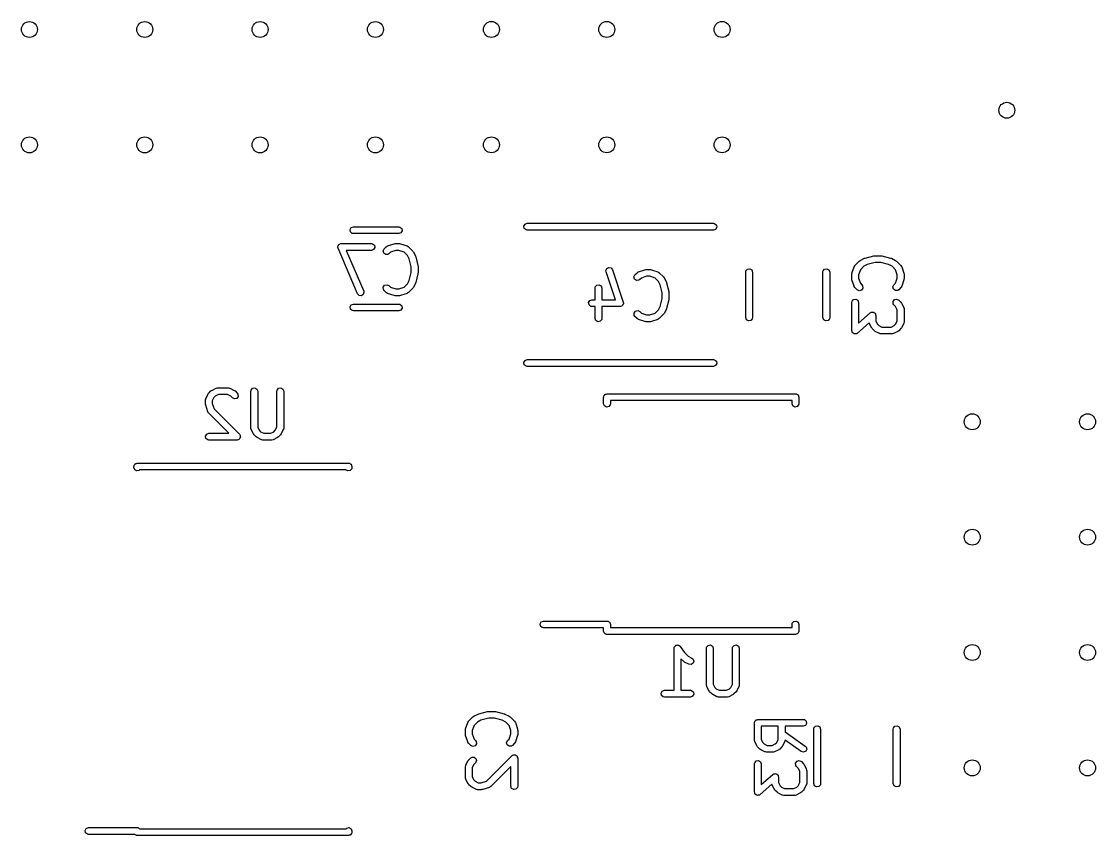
# Model space of a CAD drawing. Extents: x 4.76 to 6.2, y -4.49 to -3.05.
# Drawn here: x 5.27 to 6.201, y -3.756 to -3.051 of the extents above; entities that cross this region are included whole.
import ezdxf

# ---------------------------------------------------------------- set-up
doc = ezdxf.new("R2010")
doc.units = 0
doc.header["$MEASUREMENT"] = 0
doc.layers.add('BLACK', color=7, linetype='CONTINUOUS')

msp = doc.modelspace()

# ---------------------------------------------------------------- linework, layer by layer
at = {"layer": 'BLACK', "linetype": 'CONTINUOUS'}
for p, q in [((5.55491, -3.23102), (5.55592, -3.22927)), ((5.55526, -3.23301), (5.55491, -3.23102)), ((5.55592, -3.22927), (5.55781, -3.22858)), ((5.55781, -3.22858), (5.59719, -3.22858)), ((5.59719, -3.22858), (5.59819, -3.22876)), ((5.59819, -3.22876), (5.59974, -3.23006)), ((5.59974, -3.23006), (5.60009, -3.23205)), ((5.70564, -3.22799), (5.70665, -3.22624)), ((5.70599, -3.22998), (5.70564, -3.22799)), ((5.70753, -3.23128), (5.70599, -3.22998)), ((5.70665, -3.22624), (5.70854, -3.22555)), ((5.70854, -3.23146), (5.70753, -3.23128)), ((5.70854, -3.22555), (5.86996, -3.22555)), ((5.86996, -3.23146), (5.70854, -3.23146)), ((5.86996, -3.22555), (5.87097, -3.22573)), ((5.87186, -3.23077), (5.86996, -3.23146)), ((5.87097, -3.22573), (5.87252, -3.22703)), ((5.87287, -3.22902), (5.87186, -3.23077)), ((5.87252, -3.22703), (5.87287, -3.22902)), ((5.55681, -3.23431), (5.55526, -3.23301)), ((5.55781, -3.23449), (5.55681, -3.23431)), ((5.59719, -3.23449), (5.55781, -3.23449)), ((5.59908, -3.2338), (5.59719, -3.23449)), ((5.60009, -3.23205), (5.59908, -3.2338)), ((5.54424, -3.2462), (5.54434, -3.24587)), ((5.54448, -3.2472), (5.54424, -3.2462)), ((5.54428, -3.24552), (5.54463, -3.24493)), ((5.54434, -3.24587), (5.54428, -3.24552)), ((5.56135, -3.28657), (5.54448, -3.2472)), ((5.54463, -3.24493), (5.54483, -3.24427)), ((5.54483, -3.24427), (5.54512, -3.24408)), ((5.54512, -3.24408), (5.54529, -3.24377)), ((5.54529, -3.24377), (5.54594, -3.24354)), ((5.54594, -3.24354), (5.54652, -3.24316)), ((5.54652, -3.24316), (5.54686, -3.2432)), ((5.54686, -3.2432), (5.54719, -3.24308)), ((5.54719, -3.24308), (5.57344, -3.24308)), ((5.57344, -3.24899), (5.55167, -3.24899)), ((5.55167, -3.24899), (5.56678, -3.28424)), ((5.57344, -3.24308), (5.57445, -3.24326)), ((5.57534, -3.2483), (5.57344, -3.24899)), ((5.57445, -3.24326), (5.576, -3.24456)), ((5.57635, -3.24655), (5.57534, -3.2483)), ((5.576, -3.24456), (5.57635, -3.24655)), ((5.58362, -3.24953), (5.58447, -3.2477)), ((5.58414, -3.25148), (5.58362, -3.24953)), ((5.58447, -3.2477), (5.58635, -3.24582)), ((5.58635, -3.24582), (5.58719, -3.24523)), ((5.58719, -3.24523), (5.58736, -3.24522)), ((5.58736, -3.24522), (5.5875, -3.24511)), ((5.5875, -3.24511), (5.59313, -3.24323)), ((5.59454, -3.24899), (5.59003, -3.25049)), ((5.59313, -3.24323), (5.594, -3.24311)), ((5.594, -3.24311), (5.59406, -3.24308)), ((5.59406, -3.24308), (5.59781, -3.24308)), ((5.59733, -3.24899), (5.59454, -3.24899)), ((5.60184, -3.25049), (5.59733, -3.24899)), ((5.59781, -3.24308), (5.59868, -3.24324)), ((5.59868, -3.24324), (5.59874, -3.24323)), ((5.59874, -3.24323), (5.60437, -3.24511)), ((5.60437, -3.24511), (5.60527, -3.2456)), ((5.60527, -3.2456), (5.60536, -3.24575)), ((5.60536, -3.24575), (5.60552, -3.24582)), ((5.60552, -3.24582), (5.60927, -3.24957)), ((5.60927, -3.24957), (5.60978, -3.2503)), ((5.5858, -3.25264), (5.58414, -3.25148)), ((5.58781, -3.25246), (5.5858, -3.25264)), ((5.58865, -3.25187), (5.58781, -3.25246)), ((5.59003, -3.25049), (5.58865, -3.25187)), ((5.60476, -3.25341), (5.60184, -3.25049)), ((5.60627, -3.25644), (5.60476, -3.25341)), ((5.60798, -3.26327), (5.60627, -3.25644)), ((5.60978, -3.2503), (5.60983, -3.25034)), ((5.60983, -3.25034), (5.6117, -3.25409)), ((5.6117, -3.25409), (5.61185, -3.25458)), ((5.61185, -3.25458), (5.61192, -3.25469)), ((5.61192, -3.25469), (5.6138, -3.26219)), ((5.99273, -3.26204), (5.99648, -3.25829)), ((5.99648, -3.25829), (5.99721, -3.25778)), ((5.99721, -3.25778), (5.99725, -3.25773)), ((5.99725, -3.25773), (6.001, -3.25586)), ((6.001, -3.25586), (6.00149, -3.25571)), ((6.00149, -3.25571), (6.0016, -3.25564)), ((6.0016, -3.25564), (6.0091, -3.25376)), ((6.0091, -3.25376), (6.00969, -3.25372)), ((6.00969, -3.25372), (6.00982, -3.25367)), ((6.00982, -3.25367), (6.01544, -3.25367)), ((6.01544, -3.25367), (6.01602, -3.25378)), ((6.01602, -3.25378), (6.01616, -3.25376)), ((6.01616, -3.25376), (6.02366, -3.25564)), ((6.02366, -3.25564), (6.02412, -3.25584)), ((6.02412, -3.25584), (6.02426, -3.25586)), ((6.02426, -3.25586), (6.02801, -3.25773)), ((6.02801, -3.25773), (6.02872, -3.25826)), ((6.02872, -3.25826), (6.02878, -3.25829)), ((6.02878, -3.25829), (6.03253, -3.26204)), ((5.60627, -3.275), (5.60798, -3.26817)), ((5.60798, -3.26817), (5.60798, -3.26327)), ((5.61389, -3.26853), (5.61378, -3.26911)), ((5.6138, -3.26219), (5.61384, -3.26278)), ((5.61384, -3.26278), (5.61389, -3.26291)), ((5.61389, -3.26291), (5.61389, -3.26853)), ((5.77674, -3.26658), (5.77748, -3.2647)), ((5.77689, -3.2676), (5.77674, -3.26658)), ((5.78497, -3.29183), (5.77689, -3.2676)), ((5.77748, -3.2647), (5.77926, -3.26374)), ((5.77926, -3.26374), (5.78124, -3.26415)), ((5.78124, -3.26415), (5.78249, -3.26573)), ((5.78249, -3.26573), (5.79186, -3.29385)), ((5.80197, -3.2702), (5.80385, -3.26832)), ((5.80385, -3.26832), (5.80469, -3.26773)), ((5.80469, -3.26773), (5.80486, -3.26772)), ((5.80486, -3.26772), (5.805, -3.26761)), ((5.805, -3.26761), (5.81063, -3.26573)), ((5.81063, -3.26573), (5.8115, -3.26561)), ((5.8115, -3.26561), (5.81156, -3.26558)), ((5.81156, -3.26558), (5.81531, -3.26558)), ((5.81531, -3.26558), (5.81618, -3.26574)), ((5.81618, -3.26574), (5.81624, -3.26573)), ((5.81624, -3.26573), (5.82187, -3.26761)), ((5.82187, -3.26761), (5.82277, -3.2681)), ((5.82277, -3.2681), (5.82286, -3.26825)), ((5.82286, -3.26825), (5.82302, -3.26832)), ((5.82302, -3.26832), (5.82677, -3.27207)), ((5.89799, -3.26787), (5.89817, -3.26686)), ((5.89799, -3.30724), (5.89799, -3.26787)), ((5.89817, -3.26686), (5.89947, -3.26532)), ((5.89947, -3.26532), (5.90146, -3.26497)), ((5.90146, -3.26497), (5.90321, -3.26598)), ((5.90321, -3.26598), (5.9039, -3.26787)), ((5.9039, -3.26787), (5.9039, -3.30724)), ((5.96492, -3.26787), (5.9651, -3.26686)), ((5.96492, -3.30724), (5.96492, -3.26787)), ((5.9651, -3.26686), (5.9664, -3.26532)), ((5.9664, -3.26532), (5.96839, -3.26497)), ((5.96839, -3.26497), (5.97014, -3.26598)), ((5.97014, -3.26598), (5.97083, -3.26787)), ((5.97083, -3.26787), (5.97083, -3.30724)), ((5.99014, -3.26882), (5.99202, -3.26319)), ((5.99202, -3.26319), (5.99251, -3.26229)), ((5.99251, -3.26229), (5.99266, -3.2622)), ((5.99266, -3.2622), (5.99273, -3.26204)), ((5.9974, -3.26572), (5.9959, -3.27023)), ((6.00032, -3.2628), (5.9974, -3.26572)), ((6.00335, -3.26129), (6.00032, -3.2628)), ((6.01018, -3.25958), (6.00335, -3.26129)), ((6.01508, -3.25958), (6.01018, -3.25958)), ((6.02191, -3.26129), (6.01508, -3.25958)), ((6.02494, -3.2628), (6.02191, -3.26129)), ((6.02786, -3.26572), (6.02494, -3.2628)), ((6.02936, -3.27023), (6.02786, -3.26572)), ((6.03253, -3.26204), (6.03312, -3.26288)), ((6.03312, -3.26288), (6.03313, -3.26305)), ((6.03313, -3.26305), (6.03324, -3.26319)), ((6.03324, -3.26319), (6.03512, -3.26882)), ((5.60184, -3.28095), (5.60476, -3.27803)), ((5.60476, -3.27803), (5.60627, -3.275)), ((5.6117, -3.27735), (5.60983, -3.2811)), ((5.61172, -3.27721), (5.6117, -3.27735)), ((5.61192, -3.27675), (5.61172, -3.27721)), ((5.6138, -3.26925), (5.61192, -3.27675)), ((5.61378, -3.26911), (5.6138, -3.26925)), ((5.80112, -3.27203), (5.80197, -3.2702)), ((5.80164, -3.27398), (5.80112, -3.27203)), ((5.8033, -3.27514), (5.80164, -3.27398)), ((5.80531, -3.27496), (5.8033, -3.27514)), ((5.80615, -3.27437), (5.80531, -3.27496)), ((5.80753, -3.27299), (5.80615, -3.27437)), ((5.81204, -3.27149), (5.80753, -3.27299)), ((5.81483, -3.27149), (5.81204, -3.27149)), ((5.81934, -3.27299), (5.81483, -3.27149)), ((5.82226, -3.27591), (5.81934, -3.27299)), ((5.82377, -3.27894), (5.82226, -3.27591)), ((5.82677, -3.27207), (5.82728, -3.2728)), ((5.82728, -3.2728), (5.82733, -3.27284)), ((5.82733, -3.27284), (5.8292, -3.27659)), ((5.8292, -3.27659), (5.82935, -3.27708)), ((5.82935, -3.27708), (5.82942, -3.27719)), ((5.82942, -3.27719), (5.8313, -3.28469)), ((5.98999, -3.26975), (5.99015, -3.26888)), ((5.98999, -3.2735), (5.98999, -3.26975)), ((5.99001, -3.27356), (5.98999, -3.2735)), ((5.99014, -3.27443), (5.99001, -3.27356)), ((5.99015, -3.26888), (5.99014, -3.26882)), ((5.99202, -3.28006), (5.99014, -3.27443)), ((5.9959, -3.27023), (5.9959, -3.27302)), ((5.9959, -3.27302), (5.9974, -3.27753)), ((5.9974, -3.27753), (5.99878, -3.27891)), ((6.02648, -3.27891), (6.02786, -3.27753)), ((6.02786, -3.27753), (6.02936, -3.27302)), ((6.02936, -3.27302), (6.02936, -3.27023)), ((6.03512, -3.27443), (6.03324, -3.28006)), ((6.03512, -3.26882), (6.03525, -3.26969)), ((6.03527, -3.2735), (6.03512, -3.27437)), ((6.03512, -3.27437), (6.03512, -3.27443)), ((6.03525, -3.26969), (6.03527, -3.26975)), ((6.03527, -3.26975), (6.03527, -3.2735)), ((5.56273, -3.28804), (5.56135, -3.28657)), ((5.56643, -3.28718), (5.56474, -3.28828)), ((5.56701, -3.28524), (5.56643, -3.28718)), ((5.56678, -3.28424), (5.56701, -3.28524)), ((5.58371, -3.28089), (5.58487, -3.27924)), ((5.58389, -3.2829), (5.58371, -3.28089)), ((5.58447, -3.28374), (5.58389, -3.2829)), ((5.58635, -3.28562), (5.58447, -3.28374)), ((5.58487, -3.27924), (5.58682, -3.27872)), ((5.58651, -3.28569), (5.58635, -3.28562)), ((5.5866, -3.28584), (5.58651, -3.28569)), ((5.5875, -3.28633), (5.5866, -3.28584)), ((5.58682, -3.27872), (5.58865, -3.27957)), ((5.59313, -3.28821), (5.5875, -3.28633)), ((5.58865, -3.27957), (5.59003, -3.28095)), ((5.59003, -3.28095), (5.59454, -3.28245)), ((5.59454, -3.28245), (5.59733, -3.28245)), ((5.59733, -3.28245), (5.60184, -3.28095)), ((5.60437, -3.28633), (5.59874, -3.28821)), ((5.60451, -3.28622), (5.60437, -3.28633)), ((5.60468, -3.28621), (5.60451, -3.28622)), ((5.60552, -3.28562), (5.60468, -3.28621)), ((5.60927, -3.28187), (5.60552, -3.28562)), ((5.6093, -3.28181), (5.60927, -3.28187)), ((5.60983, -3.2811), (5.6093, -3.28181)), ((5.76736, -3.28166), (5.76754, -3.28065)), ((5.76736, -3.29183), (5.76736, -3.28166)), ((5.76754, -3.28065), (5.76884, -3.2791)), ((5.76884, -3.2791), (5.77083, -3.27875)), ((5.77083, -3.27875), (5.77258, -3.27976)), ((5.77258, -3.27976), (5.77327, -3.28166)), ((5.77327, -3.28166), (5.77327, -3.29183)), ((5.82548, -3.28577), (5.82377, -3.27894)), ((5.82548, -3.29067), (5.82548, -3.28577)), ((5.8313, -3.28469), (5.83134, -3.28528)), ((5.83134, -3.28528), (5.83139, -3.28541)), ((5.83139, -3.28541), (5.83139, -3.29103)), ((5.99213, -3.28019), (5.99202, -3.28006)), ((5.99214, -3.28037), (5.99213, -3.28019)), ((5.99273, -3.28121), (5.99214, -3.28037)), ((5.99461, -3.28309), (5.99273, -3.28121)), ((5.99644, -3.28394), (5.99461, -3.28309)), ((5.99839, -3.28342), (5.99644, -3.28394)), ((5.99955, -3.28176), (5.99839, -3.28342)), ((5.99878, -3.27891), (5.99937, -3.27975)), ((5.99937, -3.27975), (5.99955, -3.28176)), ((6.02562, -3.28074), (6.02648, -3.27891)), ((6.02615, -3.28269), (6.02562, -3.28074)), ((6.0278, -3.28385), (6.02615, -3.28269)), ((6.02981, -3.28367), (6.0278, -3.28385)), ((6.03065, -3.28309), (6.02981, -3.28367)), ((6.03253, -3.28121), (6.03065, -3.28309)), ((6.0326, -3.28105), (6.03253, -3.28121)), ((6.03275, -3.28096), (6.0326, -3.28105)), ((6.03324, -3.28006), (6.03275, -3.28096)), ((5.55491, -3.29795), (5.55592, -3.2962)), ((5.55592, -3.2962), (5.55781, -3.29551)), ((5.55781, -3.29551), (5.59719, -3.29551)), ((5.56474, -3.28828), (5.56273, -3.28804)), ((5.59319, -3.28821), (5.59313, -3.28821)), ((5.59406, -3.28836), (5.59319, -3.28821)), ((5.59781, -3.28836), (5.59406, -3.28836)), ((5.59719, -3.29551), (5.59819, -3.29569)), ((5.59787, -3.28834), (5.59781, -3.28836)), ((5.59874, -3.28821), (5.59787, -3.28834)), ((5.59819, -3.29569), (5.59974, -3.29699)), ((5.76178, -3.29427), (5.76279, -3.29252)), ((5.76213, -3.29626), (5.76178, -3.29427)), ((5.76368, -3.29756), (5.76213, -3.29626)), ((5.76279, -3.29252), (5.76469, -3.29183)), ((5.76469, -3.29183), (5.76736, -3.29183)), ((5.77327, -3.29183), (5.78497, -3.29183)), ((5.79157, -3.29599), (5.79127, -3.29674)), ((5.79197, -3.2953), (5.79157, -3.29599)), ((5.79186, -3.29385), (5.79202, -3.29486)), ((5.79202, -3.29486), (5.79193, -3.29507)), ((5.79193, -3.29507), (5.79197, -3.2953)), ((5.82377, -3.2975), (5.82548, -3.29067)), ((5.8313, -3.29175), (5.82942, -3.29925)), ((5.83139, -3.29103), (5.83128, -3.29161)), ((5.83128, -3.29161), (5.8313, -3.29175)), ((5.98999, -3.29412), (5.99017, -3.29311)), ((5.98999, -3.31849), (5.98999, -3.29412)), ((5.99017, -3.29311), (5.99147, -3.29156)), ((5.99147, -3.29156), (5.99346, -3.29121)), ((5.99346, -3.29121), (5.99521, -3.29222)), ((5.99521, -3.29222), (5.9959, -3.29412)), ((5.9959, -3.29412), (5.9959, -3.31199)), ((6.02571, -3.29336), (6.02687, -3.2917)), ((6.02589, -3.29537), (6.02571, -3.29336)), ((6.02648, -3.29621), (6.02589, -3.29537)), ((6.02801, -3.29774), (6.02648, -3.29621)), ((6.02687, -3.2917), (6.02882, -3.29118)), ((6.02882, -3.29118), (6.03065, -3.29203)), ((6.03065, -3.29203), (6.03253, -3.29391)), ((6.03253, -3.29391), (6.03304, -3.29463)), ((6.03304, -3.29463), (6.03308, -3.29467)), ((6.03308, -3.29467), (6.03496, -3.29842)), ((5.55526, -3.29994), (5.55491, -3.29795)), ((5.55681, -3.30124), (5.55526, -3.29994)), ((5.55781, -3.30142), (5.55681, -3.30124)), ((5.59719, -3.30142), (5.55781, -3.30142)), ((5.59908, -3.30073), (5.59719, -3.30142)), ((5.60009, -3.29898), (5.59908, -3.30073)), ((5.59974, -3.29699), (5.60009, -3.29898)), ((5.76469, -3.29774), (5.76368, -3.29756)), ((5.76736, -3.29774), (5.76469, -3.29774)), ((5.76736, -3.30791), (5.76736, -3.29774)), ((5.78906, -3.29774), (5.77327, -3.29774)), ((5.77327, -3.29774), (5.77327, -3.30791)), ((5.78928, -3.29766), (5.78906, -3.29774)), ((5.7895, -3.2977), (5.78928, -3.29766)), ((5.7902, -3.29732), (5.7895, -3.2977)), ((5.79096, -3.29704), (5.7902, -3.29732)), ((5.79107, -3.29685), (5.79096, -3.29704)), ((5.79127, -3.29674), (5.79107, -3.29685)), ((5.80121, -3.30339), (5.80237, -3.30174)), ((5.80139, -3.3054), (5.80121, -3.30339)), ((5.80197, -3.30624), (5.80139, -3.3054)), ((5.80237, -3.30174), (5.80432, -3.30122)), ((5.80432, -3.30122), (5.80615, -3.30207)), ((5.80615, -3.30207), (5.80753, -3.30345)), ((5.80753, -3.30345), (5.81204, -3.30495)), ((5.81204, -3.30495), (5.81483, -3.30495)), ((5.81483, -3.30495), (5.81934, -3.30345)), ((5.81934, -3.30345), (5.82226, -3.30053)), ((5.82226, -3.30053), (5.82377, -3.2975)), ((5.82677, -3.30437), (5.82302, -3.30812)), ((5.8268, -3.30431), (5.82677, -3.30437)), ((5.82733, -3.3036), (5.8268, -3.30431)), ((5.8292, -3.29985), (5.82733, -3.3036)), ((5.82922, -3.29971), (5.8292, -3.29985)), ((5.82942, -3.29925), (5.82922, -3.29971)), ((5.9959, -3.31199), (6.006, -3.30315)), ((6.006, -3.30315), (6.00638, -3.30292)), ((6.00638, -3.30292), (6.00647, -3.30281)), ((6.00647, -3.30281), (6.00659, -3.30279)), ((6.00659, -3.30279), (6.00688, -3.30262)), ((6.00688, -3.30262), (6.00767, -3.3026)), ((6.00767, -3.3026), (6.00846, -3.30246)), ((6.00846, -3.30246), (6.00866, -3.30258)), ((6.00866, -3.30258), (6.0089, -3.30257)), ((6.0089, -3.30257), (6.00952, -3.30307)), ((6.00952, -3.30307), (6.01021, -3.30347)), ((6.01021, -3.30347), (6.01029, -3.30369)), ((6.01029, -3.30369), (6.01047, -3.30384)), ((6.01047, -3.30384), (6.01062, -3.30462)), ((6.01062, -3.30462), (6.0109, -3.30537)), ((6.0109, -3.30537), (6.0109, -3.3103)), ((6.02936, -3.30044), (6.02801, -3.29774)), ((6.02936, -3.3103), (6.02936, -3.30044)), ((6.03496, -3.29842), (6.03525, -3.29941)), ((6.03525, -3.29941), (6.03521, -3.29958)), ((6.03521, -3.29958), (6.03527, -3.29975)), ((6.03527, -3.29975), (6.03527, -3.31099)), ((5.76805, -3.3098), (5.76736, -3.30791)), ((5.7698, -3.31081), (5.76805, -3.3098)), ((5.77179, -3.31046), (5.7698, -3.31081)), ((5.77309, -3.30892), (5.77179, -3.31046)), ((5.77327, -3.30791), (5.77309, -3.30892)), ((5.80385, -3.30812), (5.80197, -3.30624)), ((5.80401, -3.30819), (5.80385, -3.30812)), ((5.8041, -3.30834), (5.80401, -3.30819)), ((5.805, -3.30883), (5.8041, -3.30834)), ((5.81063, -3.31071), (5.805, -3.30883)), ((5.81069, -3.31071), (5.81063, -3.31071)), ((5.81156, -3.31086), (5.81069, -3.31071)), ((5.81531, -3.31086), (5.81156, -3.31086)), ((5.81537, -3.31084), (5.81531, -3.31086)), ((5.81624, -3.31071), (5.81537, -3.31084)), ((5.82187, -3.30883), (5.81624, -3.31071)), ((5.82201, -3.30872), (5.82187, -3.30883)), ((5.82218, -3.30871), (5.82201, -3.30872)), ((5.82302, -3.30812), (5.82218, -3.30871)), ((5.89868, -3.30914), (5.89799, -3.30724)), ((5.90043, -3.31015), (5.89868, -3.30914)), ((5.90242, -3.3098), (5.90043, -3.31015)), ((5.90372, -3.30825), (5.90242, -3.3098)), ((5.9039, -3.30724), (5.90372, -3.30825)), ((5.96561, -3.30914), (5.96492, -3.30724)), ((5.96736, -3.31015), (5.96561, -3.30914)), ((5.96935, -3.3098), (5.96736, -3.31015)), ((5.97065, -3.30825), (5.96935, -3.3098)), ((5.97083, -3.30724), (5.97065, -3.30825)), ((6.00514, -3.31175), (5.99489, -3.32071)), ((6.0053, -3.31231), (6.00514, -3.31175)), ((6.00718, -3.31606), (6.0053, -3.31231)), ((6.0109, -3.3103), (6.01225, -3.31299)), ((6.01225, -3.31299), (6.01344, -3.31419)), ((6.01344, -3.31419), (6.01614, -3.31554)), ((6.02412, -3.31554), (6.02682, -3.31419)), ((6.02682, -3.31419), (6.02801, -3.31299)), ((6.02801, -3.31299), (6.02936, -3.3103)), ((6.03496, -3.31231), (6.03308, -3.31606)), ((6.03498, -3.31214), (6.03496, -3.31231)), ((6.03509, -3.312), (6.03498, -3.31214)), ((6.03527, -3.31099), (6.03509, -3.312)), ((5.99027, -3.31924), (5.98999, -3.31849)), ((5.99042, -3.32002), (5.99027, -3.31924)), ((5.9906, -3.32017), (5.99042, -3.32002)), ((5.99068, -3.32039), (5.9906, -3.32017)), ((5.99137, -3.32079), (5.99068, -3.32039)), ((5.99199, -3.32129), (5.99137, -3.32079)), ((5.99223, -3.32128), (5.99199, -3.32129)), ((5.99243, -3.3214), (5.99223, -3.32128)), ((5.99322, -3.32126), (5.99243, -3.3214)), ((5.99401, -3.32125), (5.99322, -3.32126)), ((5.9943, -3.32107), (5.99401, -3.32125)), ((5.99442, -3.32105), (5.9943, -3.32107)), ((5.99451, -3.32094), (5.99442, -3.32105)), ((5.99489, -3.32071), (5.99451, -3.32094)), ((6.00722, -3.31611), (6.00718, -3.31606)), ((6.00773, -3.31683), (6.00722, -3.31611)), ((6.00961, -3.31871), (6.00773, -3.31683)), ((6.00966, -3.31873), (6.00961, -3.31871)), ((6.01037, -3.31926), (6.00966, -3.31873)), ((6.01412, -3.32113), (6.01037, -3.31926)), ((6.0143, -3.32115), (6.01412, -3.32113)), ((6.01443, -3.32127), (6.0143, -3.32115)), ((6.01544, -3.32145), (6.01443, -3.32127)), ((6.02482, -3.32145), (6.01544, -3.32145)), ((6.01614, -3.31554), (6.02412, -3.31554)), ((6.02498, -3.32139), (6.02482, -3.32145)), ((6.02515, -3.32143), (6.02498, -3.32139)), ((6.02614, -3.32113), (6.02515, -3.32143)), ((6.02989, -3.31926), (6.02614, -3.32113)), ((6.02993, -3.31921), (6.02989, -3.31926)), ((6.03065, -3.31871), (6.02993, -3.31921)), ((6.03253, -3.31683), (6.03065, -3.31871)), ((6.03256, -3.31677), (6.03253, -3.31683)), ((6.03308, -3.31606), (6.03256, -3.31677)), ((5.70564, -3.3461), (5.70665, -3.34435)), ((5.70599, -3.34809), (5.70564, -3.3461)), ((5.70753, -3.34939), (5.70599, -3.34809)), ((5.70665, -3.34435), (5.70854, -3.34366)), ((5.70854, -3.34957), (5.70753, -3.34939)), ((5.70854, -3.34366), (5.86996, -3.34366)), ((5.86996, -3.34957), (5.70854, -3.34957)), ((5.86996, -3.34366), (5.87097, -3.34384)), ((5.87186, -3.34888), (5.86996, -3.34957)), ((5.87097, -3.34384), (5.87252, -3.34514)), ((5.87287, -3.34713), (5.87186, -3.34888)), ((5.87252, -3.34514), (5.87287, -3.34713)), ((5.43233, -3.37276), (5.4342, -3.37088)), ((5.4342, -3.37088), (5.43492, -3.37038)), ((5.43492, -3.37038), (5.43497, -3.37033)), ((5.43497, -3.37033), (5.43872, -3.36845)), ((5.43872, -3.36845), (5.4397, -3.36816)), ((5.4397, -3.36816), (5.43987, -3.3682)), ((5.43987, -3.3682), (5.44004, -3.36814)), ((5.44004, -3.36814), (5.44941, -3.36814)), ((5.44941, -3.36814), (5.45042, -3.36832)), ((5.45042, -3.36832), (5.45056, -3.36843)), ((5.45056, -3.36843), (5.45073, -3.36845)), ((5.45073, -3.36845), (5.45448, -3.37033)), ((5.45448, -3.37033), (5.45519, -3.37085)), ((5.45519, -3.37085), (5.45525, -3.37088)), ((5.45525, -3.37088), (5.45712, -3.37276)), ((5.46896, -3.3711), (5.46913, -3.37009)), ((5.46896, -3.40297), (5.46896, -3.3711)), ((5.46913, -3.37009), (5.47043, -3.36854)), ((5.47043, -3.36854), (5.47242, -3.36819)), ((5.47242, -3.36819), (5.47417, -3.3692)), ((5.47417, -3.3692), (5.47486, -3.3711)), ((5.47486, -3.3711), (5.47486, -3.40227)), ((5.49145, -3.3711), (5.49163, -3.37009)), ((5.49145, -3.40227), (5.49145, -3.3711)), ((5.49163, -3.37009), (5.49293, -3.36854)), ((5.49293, -3.36854), (5.49492, -3.36819)), ((5.49492, -3.36819), (5.49667, -3.3692)), ((5.49667, -3.3692), (5.49736, -3.3711)), ((5.49736, -3.3711), (5.49736, -3.40297)), ((5.42959, -3.37859), (5.42976, -3.37758)), ((5.42959, -3.38234), (5.42959, -3.37859)), ((5.42976, -3.37758), (5.42988, -3.37745)), ((5.42988, -3.37745), (5.4299, -3.37727)), ((5.4299, -3.37727), (5.43177, -3.37352)), ((5.43177, -3.37352), (5.4323, -3.37282)), ((5.4323, -3.37282), (5.43233, -3.37276)), ((5.43684, -3.37659), (5.43549, -3.37929)), ((5.43549, -3.37929), (5.43549, -3.38186)), ((5.43804, -3.3754), (5.43684, -3.37659)), ((5.44073, -3.37405), (5.43804, -3.3754)), ((5.44871, -3.37405), (5.44073, -3.37405)), ((5.45141, -3.3754), (5.44871, -3.37405)), ((5.45295, -3.37693), (5.45141, -3.3754)), ((5.45478, -3.37779), (5.45295, -3.37693)), ((5.45673, -3.37726), (5.45478, -3.37779)), ((5.45789, -3.37561), (5.45673, -3.37726)), ((5.45712, -3.37276), (5.45771, -3.3736)), ((5.45771, -3.3736), (5.45789, -3.37561)), ((5.77476, -3.37618), (5.77483, -3.3758)), ((5.77476, -3.38189), (5.77476, -3.37618)), ((5.77481, -3.37567), (5.77487, -3.37555)), ((5.77483, -3.3758), (5.77481, -3.37567)), ((5.77487, -3.37555), (5.77494, -3.37517)), ((5.77494, -3.37517), (5.77543, -3.37458)), ((5.77543, -3.37458), (5.77582, -3.37392)), ((5.77582, -3.37392), (5.77607, -3.37383)), ((5.77607, -3.37383), (5.77624, -3.37362)), ((5.77624, -3.37362), (5.777, -3.37349)), ((5.777, -3.37349), (5.77772, -3.37323)), ((5.77772, -3.37323), (5.9411, -3.37323)), ((5.93815, -3.37913), (5.78067, -3.37913)), ((5.78067, -3.37913), (5.78067, -3.38189)), ((5.93815, -3.38189), (5.93815, -3.37913)), ((5.9411, -3.37323), (5.94149, -3.3733)), ((5.94149, -3.3733), (5.94162, -3.37327)), ((5.94162, -3.37327), (5.94173, -3.37334)), ((5.94173, -3.37334), (5.94211, -3.37341)), ((5.94211, -3.37341), (5.9427, -3.3739)), ((5.9427, -3.3739), (5.94336, -3.37428)), ((5.94336, -3.37428), (5.94346, -3.37453)), ((5.94346, -3.37453), (5.94366, -3.3747)), ((5.94366, -3.3747), (5.94379, -3.37546)), ((5.94379, -3.37546), (5.94406, -3.37618)), ((5.94406, -3.37618), (5.94406, -3.38189)), ((5.42961, -3.3824), (5.42959, -3.38234)), ((5.42974, -3.38328), (5.42961, -3.3824)), ((5.43161, -3.3889), (5.42974, -3.38328)), ((5.43172, -3.38904), (5.43161, -3.3889)), ((5.43174, -3.38922), (5.43172, -3.38904)), ((5.43233, -3.39006), (5.43174, -3.38922)), ((5.43549, -3.38186), (5.43699, -3.38637)), ((5.43699, -3.38637), (5.459, -3.40838)), ((5.77545, -3.38379), (5.77476, -3.38189)), ((5.7772, -3.3848), (5.77545, -3.38379)), ((5.77919, -3.38445), (5.7772, -3.3848)), ((5.78049, -3.3829), (5.77919, -3.38445)), ((5.78067, -3.38189), (5.78049, -3.3829)), ((5.93884, -3.38379), (5.93815, -3.38189)), ((5.94059, -3.3848), (5.93884, -3.38379)), ((5.94258, -3.38445), (5.94059, -3.3848)), ((5.94388, -3.3829), (5.94258, -3.38445)), ((5.94406, -3.38189), (5.94388, -3.3829)), ((5.44978, -3.40751), (5.43233, -3.39006)), ((5.42963, -3.40995), (5.43064, -3.4082)), ((5.43064, -3.4082), (5.43254, -3.40751)), ((5.43254, -3.40751), (5.44978, -3.40751)), ((5.459, -3.40838), (5.45937, -3.40891)), ((5.46902, -3.40313), (5.46896, -3.40297)), ((5.46898, -3.4033), (5.46902, -3.40313)), ((5.46927, -3.40429), (5.46898, -3.4033)), ((5.47114, -3.40804), (5.46927, -3.40429)), ((5.47119, -3.40808), (5.47114, -3.40804)), ((5.4717, -3.4088), (5.47119, -3.40808)), ((5.47486, -3.40227), (5.47621, -3.40497)), ((5.47621, -3.40497), (5.47741, -3.40616)), ((5.47741, -3.40616), (5.4801, -3.40751)), ((5.4801, -3.40751), (5.48621, -3.40751)), ((5.48621, -3.40751), (5.48891, -3.40616)), ((5.48891, -3.40616), (5.4901, -3.40497)), ((5.4901, -3.40497), (5.49145, -3.40227)), ((5.49517, -3.40804), (5.49465, -3.40875)), ((5.49705, -3.40429), (5.49517, -3.40804)), ((5.49707, -3.40411), (5.49705, -3.40429)), ((5.49718, -3.40398), (5.49707, -3.40411)), ((5.49736, -3.40297), (5.49718, -3.40398)), ((5.42998, -3.41194), (5.42963, -3.40995)), ((5.43153, -3.41324), (5.42998, -3.41194)), ((5.43254, -3.41342), (5.43153, -3.41324)), ((5.45691, -3.41342), (5.43254, -3.41342)), ((5.45775, -3.41311), (5.45691, -3.41342)), ((5.4586, -3.41288), (5.45775, -3.41311)), ((5.45868, -3.41277), (5.4586, -3.41288)), ((5.45881, -3.41273), (5.45868, -3.41277)), ((5.45925, -3.41196), (5.45881, -3.41273)), ((5.45976, -3.41123), (5.45925, -3.41196)), ((5.45937, -3.40891), (5.45947, -3.40899)), ((5.45947, -3.40899), (5.45948, -3.40907)), ((5.45948, -3.40907), (5.45959, -3.40922)), ((5.45959, -3.40922), (5.45966, -3.4101)), ((5.45966, -3.4101), (5.45982, -3.41098)), ((5.45982, -3.41098), (5.45975, -3.41109)), ((5.45975, -3.41109), (5.45976, -3.41123)), ((5.47357, -3.41068), (5.4717, -3.4088)), ((5.47363, -3.41071), (5.47357, -3.41068)), ((5.47434, -3.41123), (5.47363, -3.41071)), ((5.47809, -3.41311), (5.47434, -3.41123)), ((5.47826, -3.41313), (5.47809, -3.41311)), ((5.4784, -3.41324), (5.47826, -3.41313)), ((5.47941, -3.41342), (5.4784, -3.41324)), ((5.48691, -3.41342), (5.47941, -3.41342)), ((5.48707, -3.41336), (5.48691, -3.41342)), ((5.48724, -3.4134), (5.48707, -3.41336)), ((5.48823, -3.41311), (5.48724, -3.4134)), ((5.49198, -3.41123), (5.48823, -3.41311)), ((5.49202, -3.41118), (5.49198, -3.41123)), ((5.49274, -3.41068), (5.49202, -3.41118)), ((5.49462, -3.4088), (5.49274, -3.41068)), ((5.49465, -3.40875), (5.49462, -3.4088)), ((5.36752, -3.43628), (5.36759, -3.4359)), ((5.36752, -3.43727), (5.36752, -3.43628)), ((5.36756, -3.43577), (5.36763, -3.43565)), ((5.36759, -3.4359), (5.36756, -3.43577)), ((5.36763, -3.43565), (5.3677, -3.43527)), ((5.3677, -3.43527), (5.36819, -3.43468)), ((5.36819, -3.43468), (5.36857, -3.43402)), ((5.36857, -3.43402), (5.36882, -3.43393)), ((5.36882, -3.43393), (5.369, -3.43372)), ((5.369, -3.43372), (5.36975, -3.43359)), ((5.36975, -3.43359), (5.37047, -3.43333)), ((5.37047, -3.43333), (5.55354, -3.43333)), ((5.55354, -3.43333), (5.55393, -3.4334)), ((5.55393, -3.4334), (5.55406, -3.43337)), ((5.55406, -3.43337), (5.55417, -3.43344)), ((5.55417, -3.43344), (5.55455, -3.43351)), ((5.55455, -3.43351), (5.55514, -3.434)), ((5.55514, -3.434), (5.55581, -3.43438)), ((5.55581, -3.43438), (5.5559, -3.43463)), ((5.5559, -3.43463), (5.5561, -3.4348)), ((5.5561, -3.4348), (5.55623, -3.43556)), ((5.55623, -3.43556), (5.5565, -3.43628)), ((5.5565, -3.43628), (5.5565, -3.43727)), ((5.36821, -3.43916), (5.36752, -3.43727)), ((5.36996, -3.44017), (5.36821, -3.43916)), ((5.37195, -3.43982), (5.36996, -3.44017)), ((5.37244, -3.43923), (5.37195, -3.43982)), ((5.5514, -3.43923), (5.37244, -3.43923)), ((5.55303, -3.44017), (5.5514, -3.43923)), ((5.55502, -3.43982), (5.55303, -3.44017)), ((5.55632, -3.43828), (5.55502, -3.43982)), ((5.5565, -3.43727), (5.55632, -3.43828)), ((5.71969, -3.57272), (5.7207, -3.57097)), ((5.72004, -3.5747), (5.71969, -3.57272)), ((5.72159, -3.576), (5.72004, -3.5747)), ((5.7207, -3.57097), (5.7226, -3.57028)), ((5.7226, -3.57618), (5.72159, -3.576)), ((5.7226, -3.57028), (5.77772, -3.57028)), ((5.77772, -3.57028), (5.7781, -3.57034)), ((5.7781, -3.57034), (5.77823, -3.57032)), ((5.77823, -3.57032), (5.77834, -3.57039)), ((5.77834, -3.57039), (5.77873, -3.57045)), ((5.77873, -3.57045), (5.77931, -3.57095)), ((5.77931, -3.57095), (5.77998, -3.57133)), ((5.77998, -3.57133), (5.78007, -3.57158)), ((5.78007, -3.57158), (5.78027, -3.57175)), ((5.78027, -3.57175), (5.78041, -3.57251)), ((5.78041, -3.57251), (5.78067, -3.57323)), ((5.78067, -3.57323), (5.78067, -3.57598)), ((5.78067, -3.57598), (5.93815, -3.57598)), ((5.93815, -3.57323), (5.93833, -3.57222)), ((5.93815, -3.57598), (5.93815, -3.57323)), ((5.93833, -3.57222), (5.93963, -3.57067)), ((5.93963, -3.57067), (5.94162, -3.57032)), ((5.94162, -3.57032), (5.94336, -3.57133)), ((5.94336, -3.57133), (5.94406, -3.57323)), ((5.94406, -3.57323), (5.94406, -3.57894)), ((5.77476, -3.57618), (5.7226, -3.57618)), ((5.77476, -3.57894), (5.77476, -3.57618)), ((5.77503, -3.57966), (5.77476, -3.57894)), ((5.77516, -3.58041), (5.77503, -3.57966)), ((5.77536, -3.58058), (5.77516, -3.58041)), ((5.77545, -3.58083), (5.77536, -3.58058)), ((5.77612, -3.58122), (5.77545, -3.58083)), ((5.77671, -3.58171), (5.77612, -3.58122)), ((5.77709, -3.58178), (5.77671, -3.58171)), ((5.7772, -3.58184), (5.77709, -3.58178)), ((5.77733, -3.58182), (5.7772, -3.58184)), ((5.77772, -3.58189), (5.77733, -3.58182)), ((5.9411, -3.58189), (5.77772, -3.58189)), ((5.94182, -3.58163), (5.9411, -3.58189)), ((5.94258, -3.58149), (5.94182, -3.58163)), ((5.94275, -3.58129), (5.94258, -3.58149)), ((5.943, -3.5812), (5.94275, -3.58129)), ((5.94338, -3.58053), (5.943, -3.5812)), ((5.94388, -3.57995), (5.94338, -3.58053)), ((5.94394, -3.57956), (5.94388, -3.57995)), ((5.94401, -3.57945), (5.94394, -3.57956)), ((5.94406, -3.57894), (5.94399, -3.57932)), ((5.94399, -3.57932), (5.94401, -3.57945)), ((5.83583, -3.59389), (5.83601, -3.59288)), ((5.83583, -3.63031), (5.83583, -3.59389)), ((5.83601, -3.59288), (5.83612, -3.59275)), ((5.83612, -3.59275), (5.83614, -3.59258)), ((5.83614, -3.59258), (5.83676, -3.59199)), ((5.83676, -3.59199), (5.83731, -3.59133)), ((5.83731, -3.59133), (5.83748, -3.5913)), ((5.83748, -3.5913), (5.8376, -3.59119)), ((5.8376, -3.59119), (5.83846, -3.59113)), ((5.83846, -3.59113), (5.8393, -3.59098)), ((5.8393, -3.59098), (5.83945, -3.59107)), ((5.83945, -3.59107), (5.83962, -3.59106)), ((5.83962, -3.59106), (5.84031, -3.59156)), ((5.84031, -3.59156), (5.84105, -3.59199)), ((5.84105, -3.59199), (5.84111, -3.59215)), ((5.84111, -3.59215), (5.84124, -3.59225)), ((5.84124, -3.59225), (5.84483, -3.59763)), ((5.86396, -3.59389), (5.86413, -3.59288)), ((5.86396, -3.62576), (5.86396, -3.59389)), ((5.86413, -3.59288), (5.86543, -3.59133)), ((5.86543, -3.59133), (5.86742, -3.59098)), ((5.86742, -3.59098), (5.86917, -3.59199)), ((5.86917, -3.59199), (5.86986, -3.59389)), ((5.86986, -3.59389), (5.86986, -3.62506)), ((5.88645, -3.59389), (5.88663, -3.59288)), ((5.88645, -3.62506), (5.88645, -3.59389)), ((5.88663, -3.59288), (5.88793, -3.59133)), ((5.88793, -3.59133), (5.88992, -3.59098)), ((5.88992, -3.59098), (5.89167, -3.59199)), ((5.89167, -3.59199), (5.89236, -3.59389)), ((5.89236, -3.59389), (5.89236, -3.62576)), ((5.8442, -3.60535), (5.84174, -3.60289)), ((5.84174, -3.60289), (5.84174, -3.63031)), ((5.84483, -3.59763), (5.84804, -3.60084)), ((5.84804, -3.60084), (5.85136, -3.6025)), ((5.85136, -3.6025), (5.85218, -3.60311)), ((5.85218, -3.60311), (5.85298, -3.60496)), ((5.84426, -3.60538), (5.8442, -3.60535)), ((5.84497, -3.60591), (5.84426, -3.60538)), ((5.84872, -3.60778), (5.84497, -3.60591)), ((5.85072, -3.60801), (5.84872, -3.60778)), ((5.85241, -3.6069), (5.85072, -3.60801)), ((5.85298, -3.60496), (5.85241, -3.6069)), ((5.82463, -3.63275), (5.82564, -3.631)), ((5.82564, -3.631), (5.82754, -3.63031)), ((5.82754, -3.63031), (5.83583, -3.63031)), ((5.84174, -3.63031), (5.85004, -3.63031)), ((5.85004, -3.63031), (5.85105, -3.63049)), ((5.85105, -3.63049), (5.85259, -3.63178)), ((5.85259, -3.63178), (5.85294, -3.63377)), ((5.86402, -3.62593), (5.86396, -3.62576)), ((5.86398, -3.6261), (5.86402, -3.62593)), ((5.86427, -3.62708), (5.86398, -3.6261)), ((5.86614, -3.63083), (5.86427, -3.62708)), ((5.86619, -3.63088), (5.86614, -3.63083)), ((5.8667, -3.6316), (5.86619, -3.63088)), ((5.86857, -3.63347), (5.8667, -3.6316)), ((5.86986, -3.62506), (5.87121, -3.62776)), ((5.87121, -3.62776), (5.87241, -3.62896)), ((5.87241, -3.62896), (5.8751, -3.63031)), ((5.8751, -3.63031), (5.88121, -3.63031)), ((5.88121, -3.63031), (5.88391, -3.62896)), ((5.88391, -3.62896), (5.8851, -3.62776)), ((5.8851, -3.62776), (5.88645, -3.62506)), ((5.88962, -3.6316), (5.88774, -3.63347)), ((5.88965, -3.63154), (5.88962, -3.6316)), ((5.89017, -3.63083), (5.88965, -3.63154)), ((5.89205, -3.62708), (5.89017, -3.63083)), ((5.89207, -3.62691), (5.89205, -3.62708)), ((5.89218, -3.62677), (5.89207, -3.62691)), ((5.89236, -3.62576), (5.89218, -3.62677)), ((5.82498, -3.63474), (5.82463, -3.63275)), ((5.82653, -3.63604), (5.82498, -3.63474)), ((5.82754, -3.63621), (5.82653, -3.63604)), ((5.85004, -3.63621), (5.82754, -3.63621)), ((5.85193, -3.63552), (5.85004, -3.63621)), ((5.85294, -3.63377), (5.85193, -3.63552)), ((5.86863, -3.6335), (5.86857, -3.63347)), ((5.86934, -3.63403), (5.86863, -3.6335)), ((5.87309, -3.6359), (5.86934, -3.63403)), ((5.87326, -3.63592), (5.87309, -3.6359)), ((5.8734, -3.63604), (5.87326, -3.63592)), ((5.87441, -3.63621), (5.8734, -3.63604)), ((5.88191, -3.63621), (5.87441, -3.63621)), ((5.88207, -3.63615), (5.88191, -3.63621)), ((5.88224, -3.63619), (5.88207, -3.63615)), ((5.88323, -3.6359), (5.88224, -3.63619)), ((5.88698, -3.63403), (5.88323, -3.6359)), ((5.88702, -3.63398), (5.88698, -3.63403)), ((5.88774, -3.63347), (5.88702, -3.63398)), ((5.6666, -3.65064), (5.6741, -3.64876)), ((5.6741, -3.64876), (5.67469, -3.64872)), ((5.67469, -3.64872), (5.67482, -3.64867)), ((5.67482, -3.64867), (5.68044, -3.64867)), ((5.68044, -3.64867), (5.68102, -3.64878)), ((5.68102, -3.64878), (5.68116, -3.64876)), ((5.68116, -3.64876), (5.68866, -3.65064)), ((5.65514, -3.66382), (5.65702, -3.65819)), ((5.65702, -3.65819), (5.65751, -3.65729)), ((5.65751, -3.65729), (5.65766, -3.6572)), ((5.65766, -3.6572), (5.65773, -3.65704)), ((5.65773, -3.65704), (5.66148, -3.65329)), ((5.66148, -3.65329), (5.66221, -3.65278)), ((5.66221, -3.65278), (5.66225, -3.65273)), ((5.66225, -3.65273), (5.666, -3.65086)), ((5.66532, -3.6578), (5.6624, -3.66072)), ((5.66835, -3.65629), (5.66532, -3.6578)), ((5.666, -3.65086), (5.66649, -3.65071)), ((5.66649, -3.65071), (5.6666, -3.65064)), ((5.67518, -3.65458), (5.66835, -3.65629)), ((5.68008, -3.65458), (5.67518, -3.65458)), ((5.68691, -3.65629), (5.68008, -3.65458)), ((5.68994, -3.6578), (5.68691, -3.65629)), ((5.68866, -3.65064), (5.68912, -3.65084)), ((5.68912, -3.65084), (5.68926, -3.65086)), ((5.68926, -3.65086), (5.69301, -3.65273)), ((5.69286, -3.66072), (5.68994, -3.6578)), ((5.69301, -3.65273), (5.69372, -3.65326)), ((5.69372, -3.65326), (5.69378, -3.65329)), ((5.69378, -3.65329), (5.69753, -3.65704)), ((5.69753, -3.65704), (5.69812, -3.65788)), ((5.69812, -3.65788), (5.69813, -3.65805)), ((5.69813, -3.65805), (5.69824, -3.65819)), ((5.69824, -3.65819), (5.70012, -3.66382)), ((5.90558, -3.6585), (5.90565, -3.65812)), ((5.90558, -3.6735), (5.90558, -3.6585)), ((5.90563, -3.65799), (5.90569, -3.65787)), ((5.90565, -3.65812), (5.90563, -3.65799)), ((5.90569, -3.65787), (5.90576, -3.65749)), ((5.90576, -3.65749), (5.90625, -3.6569)), ((5.90625, -3.6569), (5.90664, -3.65624)), ((5.90664, -3.65624), (5.90689, -3.65615)), ((5.90689, -3.65615), (5.90706, -3.65594)), ((5.90706, -3.65594), (5.90782, -3.65581)), ((5.90782, -3.65581), (5.90854, -3.65555)), ((5.90854, -3.65555), (5.94791, -3.65555)), ((5.94791, -3.65555), (5.94892, -3.65573)), ((5.94892, -3.65573), (5.95046, -3.65702)), ((5.95081, -3.65901), (5.9498, -3.66076)), ((5.95046, -3.65702), (5.95081, -3.65901)), ((5.65499, -3.66475), (5.65515, -3.66388)), ((5.65499, -3.6685), (5.65499, -3.66475)), ((5.65501, -3.66856), (5.65499, -3.6685)), ((5.65514, -3.66943), (5.65501, -3.66856)), ((5.65515, -3.66388), (5.65514, -3.66382)), ((5.6624, -3.66072), (5.6609, -3.66523)), ((5.6609, -3.66523), (5.6609, -3.66802)), ((5.6609, -3.66802), (5.6624, -3.67253)), ((5.69436, -3.66523), (5.69286, -3.66072)), ((5.69286, -3.67253), (5.69436, -3.66802)), ((5.69436, -3.66802), (5.69436, -3.66523)), ((5.70012, -3.66382), (5.70025, -3.66469)), ((5.70027, -3.6685), (5.70012, -3.66937)), ((5.70025, -3.66469), (5.70027, -3.66475)), ((5.70027, -3.66475), (5.70027, -3.6685)), ((5.92621, -3.66145), (5.91149, -3.66145)), ((5.91149, -3.66145), (5.91149, -3.6728)), ((5.92621, -3.6728), (5.92621, -3.66145)), ((5.94791, -3.66145), (5.93211, -3.66145)), ((5.93211, -3.66145), (5.93211, -3.66634)), ((5.93211, -3.66634), (5.9496, -3.67858)), ((5.9498, -3.66076), (5.94791, -3.66145)), ((5.95701, -3.66394), (5.95719, -3.66293)), ((5.95701, -3.71118), (5.95701, -3.66394)), ((5.95719, -3.66293), (5.95848, -3.66138)), ((5.95848, -3.66138), (5.96047, -3.66103)), ((5.96047, -3.66103), (5.96222, -3.66204)), ((5.96222, -3.66204), (5.96291, -3.66394)), ((5.96291, -3.66394), (5.96291, -3.71118)), ((6.02591, -3.66394), (6.02608, -3.66293)), ((6.02591, -3.71118), (6.02591, -3.66394)), ((6.02608, -3.66293), (6.02738, -3.66138)), ((6.02738, -3.66138), (6.02937, -3.66103)), ((6.02937, -3.66103), (6.03112, -3.66204)), ((6.03112, -3.66204), (6.03181, -3.66394)), ((6.03181, -3.66394), (6.03181, -3.71118)), ((5.65702, -3.67506), (5.65514, -3.66943)), ((5.65713, -3.67519), (5.65702, -3.67506)), ((5.65714, -3.67537), (5.65713, -3.67519)), ((5.65773, -3.67621), (5.65714, -3.67537)), ((5.65961, -3.67809), (5.65773, -3.67621)), ((5.66144, -3.67894), (5.65961, -3.67809)), ((5.66339, -3.67842), (5.66144, -3.67894)), ((5.6624, -3.67253), (5.66378, -3.67391)), ((5.66455, -3.67676), (5.66339, -3.67842)), ((5.66378, -3.67391), (5.66437, -3.67475)), ((5.66437, -3.67475), (5.66455, -3.67676)), ((5.69062, -3.67574), (5.69148, -3.67391)), ((5.69115, -3.67769), (5.69062, -3.67574)), ((5.6928, -3.67885), (5.69115, -3.67769)), ((5.69148, -3.67391), (5.69286, -3.67253)), ((5.69565, -3.67809), (5.69481, -3.67867)), ((5.69753, -3.67621), (5.69565, -3.67809)), ((5.6976, -3.67605), (5.69753, -3.67621)), ((5.69775, -3.67596), (5.6976, -3.67605)), ((5.69824, -3.67506), (5.69775, -3.67596)), ((5.70012, -3.66943), (5.69824, -3.67506)), ((5.70012, -3.66937), (5.70012, -3.66943)), ((5.90564, -3.67366), (5.90558, -3.6735)), ((5.9056, -3.67384), (5.90564, -3.67366)), ((5.9059, -3.67482), (5.9056, -3.67384)), ((5.90777, -3.67857), (5.9059, -3.67482)), ((5.91149, -3.6728), (5.91284, -3.6755)), ((5.91284, -3.6755), (5.91403, -3.6767)), ((5.91403, -3.6767), (5.91673, -3.67804)), ((5.91673, -3.67804), (5.92096, -3.67804)), ((5.92096, -3.67804), (5.92366, -3.6767)), ((5.92366, -3.6767), (5.92486, -3.6755)), ((5.92486, -3.6755), (5.92621, -3.6728)), ((5.9318, -3.67482), (5.92992, -3.67857)), ((5.93182, -3.67464), (5.9318, -3.67482)), ((5.93193, -3.67451), (5.93182, -3.67464)), ((5.9321, -3.67354), (5.93193, -3.67451)), ((5.94621, -3.68342), (5.9321, -3.67354)), ((5.67322, -3.70904), (5.69523, -3.68703)), ((5.69481, -3.67867), (5.6928, -3.67885)), ((5.69523, -3.68703), (5.69576, -3.68666)), ((5.69576, -3.68666), (5.69584, -3.68656)), ((5.69584, -3.68656), (5.69592, -3.68655)), ((5.69592, -3.68655), (5.69607, -3.68644)), ((5.69607, -3.68644), (5.69695, -3.68637)), ((5.69695, -3.68637), (5.69783, -3.68621)), ((5.69783, -3.68621), (5.69795, -3.68628)), ((5.69795, -3.68628), (5.69808, -3.68627)), ((5.69808, -3.68627), (5.69881, -3.68678)), ((5.69881, -3.68678), (5.69958, -3.68722)), ((5.69958, -3.68722), (5.69962, -3.68735)), ((5.69962, -3.68735), (5.69973, -3.68743)), ((5.69973, -3.68743), (5.69996, -3.68829)), ((5.90782, -3.67861), (5.90777, -3.67857)), ((5.90832, -3.67934), (5.90782, -3.67861)), ((5.9102, -3.68121), (5.90832, -3.67934)), ((5.91026, -3.68124), (5.9102, -3.68121)), ((5.91097, -3.68176), (5.91026, -3.68124)), ((5.91471, -3.68364), (5.91097, -3.68176)), ((5.91489, -3.68366), (5.91471, -3.68364)), ((5.91503, -3.68377), (5.91489, -3.68366)), ((5.91604, -3.68395), (5.91503, -3.68377)), ((5.92166, -3.68395), (5.91604, -3.68395)), ((5.92183, -3.68389), (5.92166, -3.68395)), ((5.922, -3.68393), (5.92183, -3.68389)), ((5.92298, -3.68364), (5.922, -3.68393)), ((5.92673, -3.68176), (5.92298, -3.68364)), ((5.92677, -3.68172), (5.92673, -3.68176)), ((5.9275, -3.68121), (5.92677, -3.68172)), ((5.92937, -3.67934), (5.9275, -3.68121)), ((5.9294, -3.67928), (5.92937, -3.67934)), ((5.92992, -3.67857), (5.9294, -3.67928)), ((5.94816, -3.68394), (5.94621, -3.68342)), ((5.94999, -3.68308), (5.94816, -3.68394)), ((5.9496, -3.67858), (5.95032, -3.6793)), ((5.95085, -3.68125), (5.94999, -3.68308)), ((5.95032, -3.6793), (5.95085, -3.68125)), ((5.65499, -3.69662), (5.65517, -3.69561)), ((5.65499, -3.70599), (5.65499, -3.69662)), ((5.65517, -3.69561), (5.65528, -3.69547)), ((5.65528, -3.69547), (5.6553, -3.6953)), ((5.6553, -3.6953), (5.65718, -3.69155)), ((5.65718, -3.69155), (5.65771, -3.69084)), ((5.65771, -3.69084), (5.65773, -3.69078)), ((5.65773, -3.69078), (5.65961, -3.68891)), ((5.65961, -3.68891), (5.66045, -3.68832)), ((5.66045, -3.68832), (5.66246, -3.68814)), ((5.66225, -3.69462), (5.6609, -3.69732)), ((5.66378, -3.69308), (5.66225, -3.69462)), ((5.66246, -3.68814), (5.66411, -3.6893)), ((5.66464, -3.69125), (5.66378, -3.69308)), ((5.66411, -3.6893), (5.66464, -3.69125)), ((5.69436, -3.69625), (5.67691, -3.71371)), ((5.69436, -3.71349), (5.69436, -3.69625)), ((5.69996, -3.68829), (5.70027, -3.68912)), ((5.70027, -3.68912), (5.70027, -3.71349)), ((5.90558, -3.69412), (5.90576, -3.69311)), ((5.90558, -3.71849), (5.90558, -3.69412)), ((5.90576, -3.69311), (5.90706, -3.69156)), ((5.90706, -3.69156), (5.90905, -3.69121)), ((5.90905, -3.69121), (5.9108, -3.69222)), ((5.9108, -3.69222), (5.91149, -3.69412)), ((5.91149, -3.69412), (5.91149, -3.71199)), ((5.9413, -3.69336), (5.94246, -3.6917)), ((5.94148, -3.69537), (5.9413, -3.69336)), ((5.94207, -3.69621), (5.94148, -3.69537)), ((5.9436, -3.69774), (5.94207, -3.69621)), ((5.94246, -3.6917), (5.94441, -3.69118)), ((5.94441, -3.69118), (5.94624, -3.69203)), ((5.94624, -3.69203), (5.94812, -3.69391)), ((5.94812, -3.69391), (5.94863, -3.69463)), ((5.94863, -3.69463), (5.94867, -3.69467)), ((5.94867, -3.69467), (5.95055, -3.69842)), ((5.65505, -3.70616), (5.65499, -3.70599)), ((5.65501, -3.70633), (5.65505, -3.70616)), ((5.6553, -3.70731), (5.65501, -3.70633)), ((5.6609, -3.69732), (5.6609, -3.7053)), ((5.6609, -3.7053), (5.66225, -3.70799)), ((5.91149, -3.71199), (5.92159, -3.70315)), ((5.92159, -3.70315), (5.92197, -3.70292)), ((5.92197, -3.70292), (5.92206, -3.70281)), ((5.92206, -3.70281), (5.92218, -3.70279)), ((5.92218, -3.70279), (5.92247, -3.70262)), ((5.92247, -3.70262), (5.92326, -3.7026)), ((5.92326, -3.7026), (5.92405, -3.70246)), ((5.92405, -3.70246), (5.92425, -3.70258)), ((5.92425, -3.70258), (5.92449, -3.70257)), ((5.92449, -3.70257), (5.92511, -3.70307)), ((5.92511, -3.70307), (5.9258, -3.70347)), ((5.9258, -3.70347), (5.92588, -3.70369)), ((5.92588, -3.70369), (5.92606, -3.70384)), ((5.92606, -3.70384), (5.92621, -3.70462)), ((5.92621, -3.70462), (5.92649, -3.70537)), ((5.92649, -3.70537), (5.92649, -3.7103)), ((5.94495, -3.70044), (5.9436, -3.69774)), ((5.94495, -3.7103), (5.94495, -3.70044)), ((5.95055, -3.69842), (5.95084, -3.69941)), ((5.95084, -3.69941), (5.9508, -3.69958)), ((5.9508, -3.69958), (5.95086, -3.69975)), ((5.95086, -3.69975), (5.95086, -3.71099)), ((5.65718, -3.71106), (5.6553, -3.70731)), ((5.65723, -3.71111), (5.65718, -3.71106)), ((5.65773, -3.71183), (5.65723, -3.71111)), ((5.65961, -3.71371), (5.65773, -3.71183)), ((5.65967, -3.71373), (5.65961, -3.71371)), ((5.66037, -3.71426), (5.65967, -3.71373)), ((5.66412, -3.71613), (5.66037, -3.71426)), ((5.66225, -3.70799), (5.66344, -3.70919)), ((5.66344, -3.70919), (5.66614, -3.71054)), ((5.66614, -3.71054), (5.66872, -3.71054)), ((5.66872, -3.71054), (5.67322, -3.70904)), ((5.67575, -3.71442), (5.67013, -3.71629)), ((5.67589, -3.71431), (5.67575, -3.71442)), ((5.67607, -3.71429), (5.67589, -3.71431)), ((5.67691, -3.71371), (5.67607, -3.71429)), ((5.69505, -3.71539), (5.69436, -3.71349)), ((5.6968, -3.7164), (5.69505, -3.71539)), ((5.70009, -3.7145), (5.69879, -3.71605)), ((5.70027, -3.71349), (5.70009, -3.7145)), ((5.92073, -3.71175), (5.91048, -3.72071)), ((5.92089, -3.71231), (5.92073, -3.71175)), ((5.92277, -3.71606), (5.92089, -3.71231)), ((5.92649, -3.7103), (5.92784, -3.71299)), ((5.92784, -3.71299), (5.92903, -3.71419)), ((5.92903, -3.71419), (5.93173, -3.71554)), ((5.93173, -3.71554), (5.93971, -3.71554)), ((5.93971, -3.71554), (5.94241, -3.71419)), ((5.94241, -3.71419), (5.9436, -3.71299)), ((5.9436, -3.71299), (5.94495, -3.7103)), ((5.95055, -3.71231), (5.94867, -3.71606)), ((5.95057, -3.71214), (5.95055, -3.71231)), ((5.95068, -3.712), (5.95057, -3.71214)), ((5.95086, -3.71099), (5.95068, -3.712)), ((5.9577, -3.71308), (5.95701, -3.71118)), ((5.95945, -3.71409), (5.9577, -3.71308)), ((5.96144, -3.71374), (5.95945, -3.71409)), ((5.96274, -3.71219), (5.96144, -3.71374)), ((5.96291, -3.71118), (5.96274, -3.71219)), ((6.0266, -3.71308), (6.02591, -3.71118)), ((6.02835, -3.71409), (6.0266, -3.71308)), ((6.03033, -3.71374), (6.02835, -3.71409)), ((6.03163, -3.71219), (6.03033, -3.71374)), ((6.03181, -3.71118), (6.03163, -3.71219)), ((5.6643, -3.71615), (5.66412, -3.71613)), ((5.66443, -3.71627), (5.6643, -3.71615)), ((5.66544, -3.71645), (5.66443, -3.71627)), ((5.66919, -3.71645), (5.66544, -3.71645)), ((5.66925, -3.71642), (5.66919, -3.71645)), ((5.67013, -3.71629), (5.66925, -3.71642)), ((5.69879, -3.71605), (5.6968, -3.7164)), ((5.90586, -3.71924), (5.90558, -3.71849)), ((5.90601, -3.72002), (5.90586, -3.71924)), ((5.90619, -3.72017), (5.90601, -3.72002)), ((5.90627, -3.72039), (5.90619, -3.72017)), ((5.90696, -3.72079), (5.90627, -3.72039)), ((5.90758, -3.72129), (5.90696, -3.72079)), ((5.90782, -3.72128), (5.90758, -3.72129)), ((5.90802, -3.7214), (5.90782, -3.72128)), ((5.90881, -3.72126), (5.90802, -3.7214)), ((5.9096, -3.72125), (5.90881, -3.72126)), ((5.90989, -3.72107), (5.9096, -3.72125)), ((5.91001, -3.72105), (5.90989, -3.72107)), ((5.9101, -3.72094), (5.91001, -3.72105)), ((5.91048, -3.72071), (5.9101, -3.72094)), ((5.92281, -3.71611), (5.92277, -3.71606)), ((5.92332, -3.71683), (5.92281, -3.71611)), ((5.9252, -3.71871), (5.92332, -3.71683)), ((5.92525, -3.71873), (5.9252, -3.71871)), ((5.92596, -3.71926), (5.92525, -3.71873)), ((5.92971, -3.72113), (5.92596, -3.71926)), ((5.92989, -3.72115), (5.92971, -3.72113)), ((5.93002, -3.72127), (5.92989, -3.72115)), ((5.93103, -3.72145), (5.93002, -3.72127)), ((5.94041, -3.72145), (5.93103, -3.72145)), ((5.94057, -3.72139), (5.94041, -3.72145)), ((5.94074, -3.72143), (5.94057, -3.72139)), ((5.94173, -3.72113), (5.94074, -3.72143)), ((5.94548, -3.71926), (5.94173, -3.72113)), ((5.94552, -3.71921), (5.94548, -3.71926)), ((5.94624, -3.71871), (5.94552, -3.71921)), ((5.94812, -3.71683), (5.94624, -3.71871)), ((5.94815, -3.71677), (5.94812, -3.71683)), ((5.94867, -3.71606), (5.94815, -3.71677)), ((5.32524, -3.75171), (5.32625, -3.74996)), ((5.32559, -3.7537), (5.32524, -3.75171)), ((5.32625, -3.74996), (5.32815, -3.74927)), ((5.32815, -3.74927), (5.37047, -3.74927)), ((5.37047, -3.74927), (5.37086, -3.74934)), ((5.37086, -3.74934), (5.37099, -3.74932)), ((5.37099, -3.74932), (5.3711, -3.74938)), ((5.3711, -3.74938), (5.37148, -3.74945)), ((5.37148, -3.74945), (5.37207, -3.74994)), ((5.37207, -3.74994), (5.37261, -3.75026)), ((5.37261, -3.75026), (5.55157, -3.75026)), ((5.55157, -3.75026), (5.55207, -3.74967)), ((5.55207, -3.74967), (5.55406, -3.74932)), ((5.55406, -3.74932), (5.55581, -3.75033)), ((5.55581, -3.75033), (5.5565, -3.75223)), ((5.5565, -3.75223), (5.5565, -3.75321)), ((5.32714, -3.755), (5.32559, -3.7537)), ((5.32815, -3.75518), (5.32714, -3.755)), ((5.36833, -3.75518), (5.32815, -3.75518)), ((5.36887, -3.75549), (5.36833, -3.75518)), ((5.36946, -3.75598), (5.36887, -3.75549)), ((5.36985, -3.75605), (5.36946, -3.75598)), ((5.36996, -3.75612), (5.36985, -3.75605)), ((5.37009, -3.7561), (5.36996, -3.75612)), ((5.37047, -3.75616), (5.37009, -3.7561)), ((5.55354, -3.75616), (5.37047, -3.75616)), ((5.55426, -3.7559), (5.55354, -3.75616)), ((5.55502, -3.75577), (5.55426, -3.7559)), ((5.55519, -3.75556), (5.55502, -3.75577)), ((5.55544, -3.75547), (5.55519, -3.75556)), ((5.55582, -3.75481), (5.55544, -3.75547)), ((5.55632, -3.75422), (5.55582, -3.75481)), ((5.55639, -3.75384), (5.55632, -3.75422)), ((5.55645, -3.75372), (5.55639, -3.75384)), ((5.5565, -3.75321), (5.55643, -3.75359)), ((5.55643, -3.75359), (5.55645, -3.75372))]:
    msp.add_line(p, q, dxfattribs=at)
at = {"layer": 'BLACK'}
for centre in [(5.27691, -3.05756), (5.37691, -3.05756), (5.47691, -3.05756), (5.57691, -3.05756), (5.6775, -3.0575), (5.7775, -3.0575), (5.8775, -3.0575), (6.12441, -3.12756), (5.27691, -3.15756), (5.37691, -3.15756), (5.47691, -3.15756), (5.57691, -3.15756), (5.6775, -3.1575), (5.7775, -3.1575), (5.8775, -3.1575), (6.09441, -3.39756), (6.19441, -3.39756), (6.09441, -3.49756), (6.19441, -3.49756), (6.09441, -3.59756), (6.19441, -3.59756), (6.09441, -3.69756), (6.19441, -3.69756)]:
    msp.add_circle(centre, 0.00689, dxfattribs=at)

doc.saveas('drawing.dxf')
